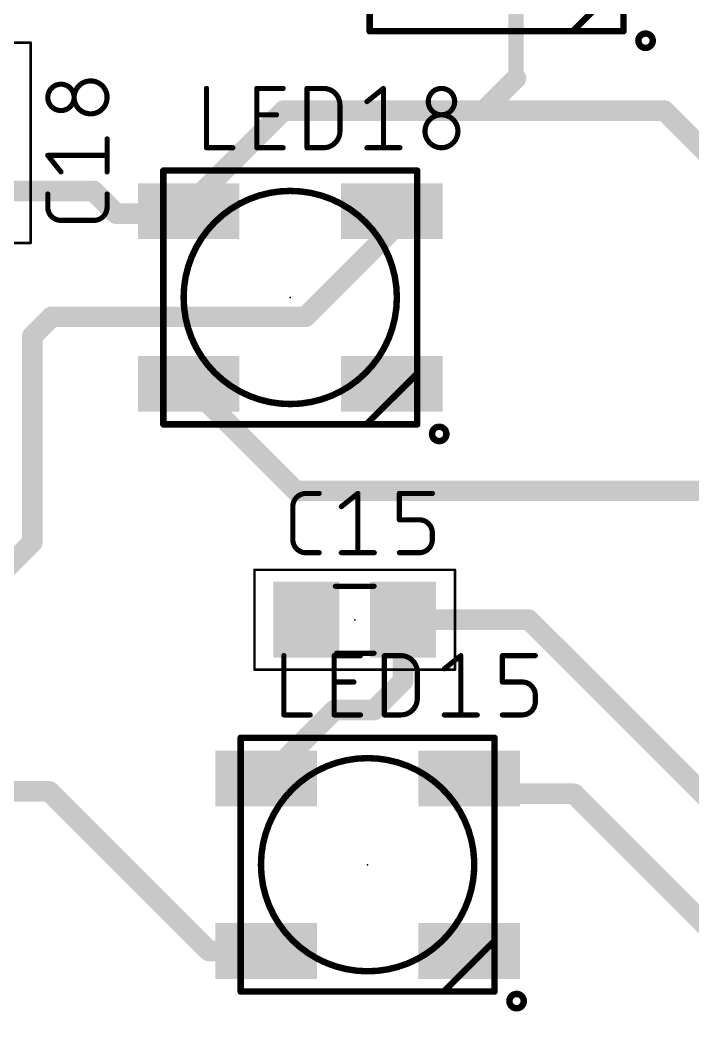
# Model space of a CAD drawing. Extents: x -64 to 81, y -144 to 13.
# Drawn here: x -7.85 to 5.38, y -67.94 to -47.88 of the extents above; entities that cross this region are included whole.
import ezdxf

# ---------------------------------------------------------------- set-up
doc = ezdxf.new("R2010")
doc.units = 0
for name, color, linetype in [('1', 12, 'CONTINUOUS'), ('21', 253, 'CONTINUOUS'), ('23', 53, 'CONTINUOUS'), ('25', 253, 'CONTINUOUS'), ('39', 12, 'CONTINUOUS'), ('51', 253, 'CONTINUOUS')]:
    doc.layers.add(name, color=color, linetype=linetype)

# ---------------------------------------------------------------- blocks, each defined once
blk = doc.blocks.new('RECT')
blk.add_solid([(-0.5, -0.5), (0.5, -0.5), (-0.5, 0.5), (0.5, 0.5)])

msp = doc.modelspace()

# ---------------------------------------------------------------- linework, layer by layer
at = {"layer": '1'}
for points, const_width in [([(1.905, -45.974), (1.905, -49.022)], 0.3048), ([(1.27, -49.657), (1.905, -49.022)], 0.4064), ([(-2.667, -49.657), (-4.54, -51.53)], 0.4064), ([(-2.667, -49.657), (1.27, -49.657)], 0.4064), ([(1.27, -49.657), (4.826, -49.657)], 0.4064), ([(4.826, -49.657), (9.349, -54.18)], 0.4064), ([(-8.636, -51.242), (-6.416, -51.242)], 0.4064), ([(-6.416, -51.242), (-5.969, -51.689)], 0.4064), ([(-4.54, -51.64), (-4.54, -51.53)], 0.4064), ([(-5.969, -51.689), (-4.589, -51.689)], 0.4064), ([(-4.589, -51.689), (-4.54, -51.64)], 0.4064), ([(-0.54, -52.021), (-0.54, -51.64)], 0.4064), ([(-0.54, -52.021), (-2.24, -53.721)], 0.4064), ([(-7.239, -53.721), (-7.62, -54.102)], 0.4064), ([(-2.24, -53.721), (-7.239, -53.721)], 0.4064), ([(-7.62, -58.166), (-7.62, -54.102)], 0.4064), ([(-4.54, -55.04), (-2.43, -57.15)], 0.4064), ([(-2.43, -57.15), (6.985, -57.15)], 0.4064), ([(-9.017, -59.563), (-7.62, -58.166)], 0.4064), ([(-0.32, -60.899), (-0.32, -59.69)], 0.4064), ([(2.159, -59.69), (-0.32, -59.69)], 0.4064), ([(6.538, -64.069), (2.159, -59.69)], 0.4064), ([(-0.889, -61.468), (-0.32, -60.899)], 0.4064), ([(-1.668, -61.468), (-3.016, -62.816)], 0.4064), ([(-1.668, -61.468), (-0.889, -61.468)], 0.4064), ([(1.287, -63.119), (0.984, -62.816)], 0.4064), ([(-7.288, -63.07), (-9.43, -63.07)], 0.4064), ([(-4.142, -66.216), (-7.288, -63.07)], 0.4064), ([(3.048, -63.119), (1.287, -63.119)], 0.4064), ([(7.669, -67.74), (3.048, -63.119)], 0.4064), ([(-3.016, -66.216), (-4.142, -66.216)], 0.4064)]:
    msp.add_lwpolyline(points, dxfattribs=dict(at, const_width=const_width))
for points, const_width in [([(1.9768, -49.0938, 1), (1.8332, -48.9502)], 0.2032), ([(1.8288, -49.022, 1), (1.9812, -49.022)], 0.1524), ([(-2.667, -49.5554, 1), (-2.667, -49.7586)], 0.2032), ([(-2.5952, -49.7288, 1), (-2.7388, -49.5852)], 0.2032), ([(1.27, -49.5554, 1), (1.27, -49.7586)], 0.2032), ([(1.1982, -49.5852, 1), (1.3418, -49.7288)], 0.2032), ([(1.27, -49.7586, 1), (1.27, -49.5554)], 0.2032), ([(4.8978, -49.5852, 1), (4.7542, -49.7288)], 0.2032), ([(4.826, -49.7586, 1), (4.826, -49.5554)], 0.2032), ([(-6.3442, -51.1702, 1), (-6.4878, -51.3138)], 0.2032), ([(-6.416, -51.3436, 1), (-6.416, -51.1404)], 0.2032), ([(-4.4384, -51.53, 1), (-4.6416, -51.53)], 0.2032), ([(-4.6118, -51.4582, 1), (-4.4682, -51.6018)], 0.2032), ([(-5.969, -51.5874, 1), (-5.969, -51.7906)], 0.2032), ([(-6.0408, -51.7608, 1), (-5.8972, -51.6172)], 0.2032), ([(-4.6608, -51.6172, 1), (-4.5172, -51.7608)], 0.2032), ([(-4.6416, -51.64, 1), (-4.4384, -51.64)], 0.2032), ([(-4.4682, -51.7118, 1), (-4.6118, -51.5682)], 0.2032), ([(-4.589, -51.7906, 1), (-4.589, -51.5874)], 0.2032), ([(-0.4384, -51.64, 1), (-0.6416, -51.64)], 0.2032), ([(-0.6416, -52.021, 1), (-0.4384, -52.021)], 0.2032), ([(-0.4682, -52.0928, 1), (-0.6118, -51.9492)], 0.2032), ([(-7.239, -53.6194, 1), (-7.239, -53.8226)], 0.2032), ([(-7.1672, -53.7928, 1), (-7.3108, -53.6492)], 0.2032), ([(-2.3118, -53.6492, 1), (-2.1682, -53.7928)], 0.2032), ([(-2.24, -53.8226, 1), (-2.24, -53.6194)], 0.2032), ([(-7.5184, -54.102, 1), (-7.7216, -54.102)], 0.2032), ([(-7.6918, -54.0302, 1), (-7.5482, -54.1738)], 0.2032), ([(-4.4682, -54.9682, 1), (-4.6118, -55.1118)], 0.2032), ([(-2.43, -57.0484, 1), (-2.43, -57.2516)], 0.2032), ([(-2.5018, -57.2218, 1), (-2.3582, -57.0782)], 0.2032), ([(-7.5482, -58.2378, 1), (-7.6918, -58.0942)], 0.2032), ([(-7.7216, -58.166, 1), (-7.5184, -58.166)], 0.2032), ([(-0.2184, -59.69, 1), (-0.4216, -59.69)], 0.2032), ([(-0.32, -59.5884, 1), (-0.32, -59.7916)], 0.2032), ([(2.2308, -59.6182, 1), (2.0872, -59.7618)], 0.2032), ([(2.159, -59.7916, 1), (2.159, -59.5884)], 0.2032), ([(-0.2482, -60.9708, 1), (-0.3918, -60.8272)], 0.2032), ([(-0.4216, -60.899, 1), (-0.2184, -60.899)], 0.2032), ([(-1.668, -61.3664, 1), (-1.668, -61.5696)], 0.2032), ([(-1.5962, -61.5398, 1), (-1.7398, -61.3962)], 0.2032), ([(-0.9608, -61.3962, 1), (-0.8172, -61.5398)], 0.2032), ([(-0.889, -61.5696, 1), (-0.889, -61.3664)], 0.2032), ([(-3.0878, -62.7442, 1), (-2.9442, -62.8878)], 0.2032), ([(1.0558, -62.7442, 1), (0.9122, -62.8878)], 0.2032), ([(-7.2162, -62.9982, 1), (-7.3598, -63.1418)], 0.2032), ([(-7.288, -63.1716, 1), (-7.288, -62.9684)], 0.2032), ([(1.287, -63.0174, 1), (1.287, -63.2206)], 0.2032), ([(1.2152, -63.1908, 1), (1.3588, -63.0472)], 0.2032), ([(3.1198, -63.0472, 1), (2.9762, -63.1908)], 0.2032), ([(3.048, -63.2206, 1), (3.048, -63.0174)], 0.2032), ([(-4.142, -66.1144, 1), (-4.142, -66.3176)], 0.2032), ([(-4.2138, -66.2878, 1), (-4.0702, -66.1442)], 0.2032), ([(-3.016, -66.3176, 1), (-3.016, -66.1144)], 0.2032)]:
    msp.add_lwpolyline(points, format="xyb", dxfattribs=dict(at, const_width=const_width))
at = {"layer": '21', "const_width": 0.127}
for points in [[(-0.976, -48.093), (-0.976, -43.093)], [(3.024, -48.093), (4.024, -47.093)], [(4.024, -47.093), (4.024, -48.093)], [(3.024, -48.093), (-0.976, -48.093)], [(4.024, -48.093), (3.024, -48.093)], [(-5.04, -50.84), (-0.04, -50.84)], [(-5.04, -55.84), (-5.04, -50.84)], [(-0.04, -50.84), (-0.04, -54.84)], [(-1.04, -55.84), (-0.04, -54.84)], [(-0.04, -54.84), (-0.04, -55.84)], [(-1.04, -55.84), (-5.04, -55.84)], [(-0.04, -55.84), (-1.04, -55.84)], [(-3.516, -62.016), (1.484, -62.016)], [(-3.516, -67.016), (-3.516, -62.016)], [(1.484, -62.016), (1.484, -66.016)], [(0.484, -67.016), (1.484, -66.016)], [(1.484, -66.016), (1.484, -67.016)], [(0.484, -67.016), (-3.516, -67.016)], [(1.484, -67.016), (0.484, -67.016)]]:
    msp.add_lwpolyline(points, dxfattribs=at)
at = {"layer": '21'}
for points, const_width in [([(-0.976, -48.0613, 1), (-0.976, -48.1248)], 0.0635), ([(-1.0078, -48.093, 1), (-0.9443, -48.093)], 0.0635), ([(3.0015, -48.0705, 1), (3.0465, -48.1155)], 0.0635), ([(3.024, -48.0613, 1), (3.024, -48.1248)], 0.0635), ([(3.024, -48.1248, 1), (3.024, -48.0613)], 0.0635), ([(3.9922, -48.093, 1), (4.0557, -48.093)], 0.0635), ([(4.024, -48.1248, 1), (4.024, -48.0613)], 0.0635), ([(4.458, -48.4224, 1), (4.458, -48.1396, 1), (4.458, -48.4224)], 0.127), ([(-5.04, -50.8083, 1), (-5.04, -50.8718)], 0.0635), ([(-5.0083, -50.84, 1), (-5.0717, -50.84)], 0.0635), ([(-0.0083, -50.84, 1), (-0.0718, -50.84)], 0.0635), ([(-0.04, -50.8718, 1), (-0.04, -50.8083)], 0.0635), ([(-2.54, -55.44, 1), (-2.54, -51.24, 1), (-2.54, -55.44)], 0.127), ([(-0.0083, -54.84, 1), (-0.0718, -54.84)], 0.0635), ([(-0.0718, -54.84, 1), (-0.0083, -54.84)], 0.0635), ([(-0.0175, -54.8625, 1), (-0.0625, -54.8175)], 0.0635), ([(-5.04, -55.8083, 1), (-5.04, -55.8718)], 0.0635), ([(-5.0717, -55.84, 1), (-5.0083, -55.84)], 0.0635), ([(-1.0625, -55.8175, 1), (-1.0175, -55.8625)], 0.0635), ([(-1.04, -55.8083, 1), (-1.04, -55.8718)], 0.0635), ([(-1.04, -55.8718, 1), (-1.04, -55.8083)], 0.0635), ([(-0.0718, -55.84, 1), (-0.0083, -55.84)], 0.0635), ([(-0.04, -55.8718, 1), (-0.04, -55.8083)], 0.0635), ([(0.394, -56.1694, 1), (0.394, -55.8866, 1), (0.394, -56.1694)], 0.127), ([(-3.4842, -62.016, 1), (-3.5478, -62.016)], 0.0635), ([(-3.516, -61.9843, 1), (-3.516, -62.0478)], 0.0635), ([(1.5157, -62.016, 1), (1.4523, -62.016)], 0.0635), ([(1.484, -62.0478, 1), (1.484, -61.9843)], 0.0635), ([(-1.016, -66.616, 1), (-1.016, -62.416, 1), (-1.016, -66.616)], 0.127), ([(1.5157, -66.016, 1), (1.4523, -66.016)], 0.0635), ([(1.4523, -66.016, 1), (1.5157, -66.016)], 0.0635), ([(1.5065, -66.0385, 1), (1.4615, -65.9935)], 0.0635), ([(-3.5478, -67.016, 1), (-3.4842, -67.016)], 0.0635), ([(-3.516, -66.9843, 1), (-3.516, -67.0478)], 0.0635), ([(0.4615, -66.9935, 1), (0.5065, -67.0385)], 0.0635), ([(0.484, -66.9843, 1), (0.484, -67.0478)], 0.0635), ([(0.484, -67.0478, 1), (0.484, -66.9843)], 0.0635), ([(1.4523, -67.016, 1), (1.5157, -67.016)], 0.0635), ([(1.484, -67.0478, 1), (1.484, -66.9843)], 0.0635), ([(1.918, -67.3454, 1), (1.918, -67.0626, 1), (1.918, -67.3454)], 0.127)]:
    msp.add_lwpolyline(points, format="xyb", dxfattribs=dict(at, const_width=const_width))
at = {"layer": '23'}
for p in [(-2.54, -53.34), (-1.27, -59.69), (-1.016, -64.516)]:
    msp.add_point(p, dxfattribs=at)
at = {"layer": '25'}
for points, const_width in [([(-7.0556, -49.1377, 1), (-7.0556, -49.657)], 0.1016), ([(-7.0556, -49.657, 1), (-7.0556, -49.1377)], 0.1016), ([(-7.0556, -49.1123, 1), (-7.0556, -49.1631)], 0.0508), ([(-7.0556, -49.1631, 1), (-7.0556, -49.1123)], 0.0508), ([(-6.4714, -49.0728, 1), (-6.4714, -49.7219)], 0.1016), ([(-6.4714, -49.7219, 1), (-6.4714, -49.0728)], 0.1016), ([(-6.4714, -49.0474, 1), (-6.4714, -49.0982)], 0.0508), ([(-6.4714, -49.0982, 1), (-6.4714, -49.0474)], 0.0508), ([(-4.1638, -49.2208, 1), (-4.2146, -49.2208)], 0.0508), ([(-3.1732, -49.2208, 1), (-3.224, -49.2208)], 0.0508), ([(-3.1986, -49.1954, 1), (-3.1986, -49.2462)], 0.0508), ([(-2.6793, -49.2462, 1), (-2.6793, -49.1954)], 0.0508), ([(-2.1849, -49.2208, 1), (-2.2357, -49.2208)], 0.0508), ([(-2.2103, -49.1954, 1), (-2.2103, -49.2462)], 0.0508), ([(-1.5612, -49.5454, 0.4142), (-1.8857, -49.2208)], 0.1016), ([(-1.8857, -49.1954, 1), (-1.8857, -49.2462)], 0.0508), ([(-1.8857, -49.2462, 1), (-1.8857, -49.1954)], 0.0508), ([(-0.6792, -49.2208, 1), (-0.73, -49.2208)], 0.0508), ([(-0.6887, -49.2406, 1), (-0.7205, -49.201)], 0.0508), ([(0.698, -49.4804, 1), (0.1787, -49.4804)], 0.1016), ([(-1.5357, -49.5454, 1), (-1.5866, -49.5454)], 0.0508), ([(-1.5866, -49.5454, 1), (-1.5357, -49.5454)], 0.0508), ([(-1.045, -49.4606, 1), (-1.0133, -49.5003)], 0.0508), ([(0.1787, -49.4804, 1), (0.698, -49.4804)], 0.1016), ([(0.2041, -49.4804, 1), (0.1533, -49.4804)], 0.0508), ([(0.1533, -49.4804, 1), (0.2041, -49.4804)], 0.0508), ([(0.7234, -49.4804, 1), (0.6726, -49.4804)], 0.0508), ([(0.6726, -49.4804, 1), (0.7234, -49.4804)], 0.0508), ([(-7.0556, -49.6316, 1), (-7.0556, -49.6824)], 0.0508), ([(-7.0556, -49.6824, 1), (-7.0556, -49.6316)], 0.0508), ([(-6.4714, -49.6965, 1), (-6.4714, -49.7473)], 0.0508), ([(-6.4714, -49.7473, 1), (-6.4714, -49.6965)], 0.0508), ([(-3.1986, -49.7147, 1), (-3.1986, -49.7655)], 0.0508), ([(-2.8091, -49.7655, 1), (-2.8091, -49.7147)], 0.0508), ([(0.7629, -50.0646, 1), (0.1138, -50.0646)], 0.1016), ([(-1.8857, -50.3892, 0.4142), (-1.5612, -50.0646)], 0.1016), ([(-1.5357, -50.0646, 1), (-1.5866, -50.0646)], 0.0508), ([(-1.5866, -50.0646, 1), (-1.5357, -50.0646)], 0.0508), ([(0.1138, -50.0646, 1), (0.7629, -50.0646)], 0.1016), ([(0.1392, -50.0646, 1), (0.0884, -50.0646)], 0.0508), ([(0.0884, -50.0646, 1), (0.1392, -50.0646)], 0.0508), ([(0.7883, -50.0646, 1), (0.7375, -50.0646)], 0.0508), ([(0.7375, -50.0646, 1), (0.7883, -50.0646)], 0.0508), ([(-6.1214, -50.2158, 1), (-6.1722, -50.2158)], 0.0508), ([(-4.1892, -50.3638, 1), (-4.1892, -50.4146)], 0.0508), ([(-3.6699, -50.4146, 1), (-3.6699, -50.3638)], 0.0508), ([(-3.1986, -50.3638, 1), (-3.1986, -50.4146)], 0.0508), ([(-2.6793, -50.4146, 1), (-2.6793, -50.3638)], 0.0508), ([(-2.2103, -50.3638, 1), (-2.2103, -50.4146)], 0.0508), ([(-1.8857, -50.3638, 1), (-1.8857, -50.4146)], 0.0508), ([(-1.8857, -50.4146, 1), (-1.8857, -50.3638)], 0.0508), ([(-1.0292, -50.3638, 1), (-1.0292, -50.4146)], 0.0508), ([(-0.3801, -50.4146, 1), (-0.3801, -50.3638)], 0.0508), ([(-7.2954, -50.5245, 1), (-7.335, -50.5562)], 0.0508), ([(-7.3152, -50.515, 1), (-7.3152, -50.5658)], 0.0508), ([(-6.1468, -50.5658, 1), (-6.1468, -50.515)], 0.0508), ([(-4.2146, -50.3892, 1), (-4.1638, -50.3892)], 0.0508), ([(-3.224, -50.3892, 1), (-3.1732, -50.3892)], 0.0508), ([(-2.2357, -50.3892, 1), (-2.1849, -50.3892)], 0.0508), ([(-0.73, -50.3892, 1), (-0.6792, -50.3892)], 0.0508), ([(-7.0754, -50.8808, 1), (-7.0357, -50.849)], 0.0508), ([(-6.1722, -50.8649, 1), (-6.1214, -50.8649)], 0.0508), ([(-7.2898, -51.3014, 1), (-7.3406, -51.3014)], 0.0508), ([(-6.1214, -51.3014, 1), (-6.1722, -51.3014)], 0.0508), ([(-7.3152, -51.5611, 0.4142), (-7.0556, -51.8207)], 0.1016), ([(-7.2898, -51.5611, 1), (-7.3406, -51.5611)], 0.0508), ([(-7.3406, -51.5611, 1), (-7.2898, -51.5611)], 0.0508), ([(-6.4064, -51.8207, 0.4142), (-6.1468, -51.5611)], 0.1016), ([(-6.1214, -51.5611, 1), (-6.1722, -51.5611)], 0.0508), ([(-6.1722, -51.5611, 1), (-6.1214, -51.5611)], 0.0508), ([(-7.0556, -51.7953, 1), (-7.0556, -51.8461)], 0.0508), ([(-7.0556, -51.8461, 1), (-7.0556, -51.7953)], 0.0508), ([(-6.4064, -51.7953, 1), (-6.4064, -51.8461)], 0.0508), ([(-6.4064, -51.8461, 1), (-6.4064, -51.7953)], 0.0508), ([(-2.2296, -57.2008, 0.4142), (-2.4892, -57.4604)], 0.1016), ([(-2.2296, -57.1754, 1), (-2.2296, -57.2262)], 0.0508), ([(-2.2296, -57.2262, 1), (-2.2296, -57.1754)], 0.0508), ([(-1.9699, -57.2262, 1), (-1.9699, -57.1754)], 0.0508), ([(-1.1834, -57.2008, 1), (-1.2342, -57.2008)], 0.0508), ([(-1.193, -57.2206, 1), (-1.2247, -57.181)], 0.0508), ([(-0.365, -57.2008, 1), (-0.4158, -57.2008)], 0.0508), ([(-0.3904, -57.1754, 1), (-0.3904, -57.2262)], 0.0508), ([(0.2587, -57.2262, 1), (0.2587, -57.1754)], 0.0508), ([(-2.4638, -57.4604, 1), (-2.5146, -57.4604)], 0.0508), ([(-2.5146, -57.4604, 1), (-2.4638, -57.4604)], 0.0508), ([(-1.5492, -57.4406, 1), (-1.5175, -57.4803)], 0.0508), ([(-0.3904, -57.6947, 1), (-0.3904, -57.7455)], 0.0508), ([(-0.4158, -57.7201, 1), (-0.365, -57.7201)], 0.0508), ([(0.2587, -57.9797, 0.4142), (-0.0009, -57.7201)], 0.1016), ([(-0.0009, -57.6947, 1), (-0.0009, -57.7455)], 0.0508), ([(-0.0009, -57.7455, 1), (-0.0009, -57.6947)], 0.0508), ([(0.2841, -57.9797, 1), (0.2333, -57.9797)], 0.0508), ([(0.2333, -57.9797, 1), (0.2841, -57.9797)], 0.0508), ([(-2.4892, -58.1096, 0.4142), (-2.2296, -58.3692)], 0.1016), ([(-2.4638, -58.1096, 1), (-2.5146, -58.1096)], 0.0508), ([(-2.5146, -58.1096, 1), (-2.4638, -58.1096)], 0.0508), ([(-0.0009, -58.3692, 0.4142), (0.2587, -58.1096)], 0.1016), ([(0.2841, -58.1096, 1), (0.2333, -58.1096)], 0.0508), ([(0.2333, -58.1096, 1), (0.2841, -58.1096)], 0.0508), ([(-2.2296, -58.3438, 1), (-2.2296, -58.3946)], 0.0508), ([(-2.2296, -58.3946, 1), (-2.2296, -58.3438)], 0.0508), ([(-1.9699, -58.3946, 1), (-1.9699, -58.3438)], 0.0508), ([(-1.5334, -58.3438, 1), (-1.5334, -58.3946)], 0.0508), ([(-1.2342, -58.3692, 1), (-1.1834, -58.3692)], 0.0508), ([(-0.8843, -58.3946, 1), (-0.8843, -58.3438)], 0.0508), ([(-0.3904, -58.3438, 1), (-0.3904, -58.3946)], 0.0508), ([(-0.0009, -58.3438, 1), (-0.0009, -58.3946)], 0.0508), ([(-0.0009, -58.3946, 1), (-0.0009, -58.3438)], 0.0508), ([(-2.6398, -60.3968, 1), (-2.6906, -60.3968)], 0.0508), ([(-1.6492, -60.3968, 1), (-1.7, -60.3968)], 0.0508), ([(-1.6746, -60.3714, 1), (-1.6746, -60.4222)], 0.0508), ([(-1.1553, -60.4222, 1), (-1.1553, -60.3714)], 0.0508), ([(-0.6609, -60.3968, 1), (-0.7117, -60.3968)], 0.0508), ([(-0.6863, -60.3714, 1), (-0.6863, -60.4222)], 0.0508), ([(-0.0372, -60.7214, 0.4142), (-0.3617, -60.3968)], 0.1016), ([(-0.3617, -60.3714, 1), (-0.3617, -60.4222)], 0.0508), ([(-0.3617, -60.4222, 1), (-0.3617, -60.3714)], 0.0508), ([(0.8448, -60.3968, 1), (0.794, -60.3968)], 0.0508), ([(0.8353, -60.4166, 1), (0.8035, -60.377)], 0.0508), ([(1.6632, -60.3968, 1), (1.6124, -60.3968)], 0.0508), ([(1.6378, -60.3714, 1), (1.6378, -60.4222)], 0.0508), ([(2.2869, -60.4222, 1), (2.2869, -60.3714)], 0.0508), ([(-0.0118, -60.7214, 1), (-0.0626, -60.7214)], 0.0508), ([(-0.0626, -60.7214, 1), (-0.0118, -60.7214)], 0.0508), ([(0.479, -60.6366, 1), (0.5107, -60.6763)], 0.0508), ([(-1.6746, -60.8907, 1), (-1.6746, -60.9415)], 0.0508), ([(-1.2851, -60.9415, 1), (-1.2851, -60.8907)], 0.0508), ([(1.6378, -60.8907, 1), (1.6378, -60.9415)], 0.0508), ([(1.6124, -60.9161, 1), (1.6632, -60.9161)], 0.0508), ([(2.2869, -61.1757, 0.4142), (2.0273, -60.9161)], 0.1016), ([(2.0273, -60.8907, 1), (2.0273, -60.9415)], 0.0508), ([(2.0273, -60.9415, 1), (2.0273, -60.8907)], 0.0508), ([(-0.3617, -61.5652, 0.4142), (-0.0372, -61.2406)], 0.1016), ([(-0.0118, -61.2406, 1), (-0.0626, -61.2406)], 0.0508), ([(2.3123, -61.1757, 1), (2.2615, -61.1757)], 0.0508), ([(2.2615, -61.1757, 1), (2.3123, -61.1757)], 0.0508), ([(-0.0626, -61.2406, 1), (-0.0118, -61.2406)], 0.0508), ([(2.0273, -61.5652, 0.4142), (2.2869, -61.3056)], 0.1016), ([(2.3123, -61.3056, 1), (2.2615, -61.3056)], 0.0508), ([(2.2615, -61.3056, 1), (2.3123, -61.3056)], 0.0508), ([(-2.6652, -61.5398, 1), (-2.6652, -61.5906)], 0.0508), ([(-2.6906, -61.5652, 1), (-2.6398, -61.5652)], 0.0508), ([(-2.1459, -61.5906, 1), (-2.1459, -61.5398)], 0.0508), ([(-1.6746, -61.5398, 1), (-1.6746, -61.5906)], 0.0508), ([(-1.7, -61.5652, 1), (-1.6492, -61.5652)], 0.0508), ([(-1.1553, -61.5906, 1), (-1.1553, -61.5398)], 0.0508), ([(-0.6863, -61.5398, 1), (-0.6863, -61.5906)], 0.0508), ([(-0.7117, -61.5652, 1), (-0.6609, -61.5652)], 0.0508), ([(-0.3617, -61.5398, 1), (-0.3617, -61.5906)], 0.0508), ([(-0.3617, -61.5906, 1), (-0.3617, -61.5398)], 0.0508), ([(0.4948, -61.5398, 1), (0.4948, -61.5906)], 0.0508), ([(0.794, -61.5652, 1), (0.8448, -61.5652)], 0.0508), ([(1.1439, -61.5906, 1), (1.1439, -61.5398)], 0.0508), ([(1.6378, -61.5398, 1), (1.6378, -61.5906)], 0.0508), ([(2.0273, -61.5398, 1), (2.0273, -61.5906)], 0.0508), ([(2.0273, -61.5906, 1), (2.0273, -61.5398)], 0.0508)]:
    msp.add_lwpolyline(points, format="xyb", dxfattribs=dict(at, const_width=const_width))
at = {"layer": '25', "const_width": 0.1016}
for points in [[(-4.1892, -49.2208), (-4.1892, -50.3892)], [(-3.1986, -50.3892), (-3.1986, -49.2208)], [(-3.1986, -49.2208), (-2.6793, -49.2208)], [(-2.2103, -50.3892), (-2.2103, -49.2208)], [(-2.2103, -49.2208), (-1.8857, -49.2208)], [(-1.0292, -49.4804), (-0.7046, -49.2208)], [(-0.7046, -49.2208), (-0.7046, -50.3892)], [(-1.5612, -49.5454), (-1.5612, -50.0646)], [(-3.1986, -49.7401), (-2.8091, -49.7401)], [(-6.1468, -50.8649), (-6.1468, -50.2158)], [(-4.1892, -50.3892), (-3.6699, -50.3892)], [(-2.6793, -50.3892), (-3.1986, -50.3892)], [(-1.8857, -50.3892), (-2.2103, -50.3892)], [(-1.0292, -50.3892), (-0.3801, -50.3892)], [(-7.0556, -50.8649), (-7.3152, -50.5404)], [(-7.3152, -50.5404), (-6.1468, -50.5404)], [(-7.3152, -51.5611), (-7.3152, -51.3014)], [(-6.1468, -51.3014), (-6.1468, -51.5611)], [(-6.4064, -51.8207), (-7.0556, -51.8207)], [(-2.2296, -57.2008), (-1.9699, -57.2008)], [(-1.5334, -57.4604), (-1.2088, -57.2008)], [(-1.2088, -57.2008), (-1.2088, -58.3692)], [(-0.3904, -57.7201), (-0.3904, -57.2008)], [(-0.3904, -57.2008), (0.2587, -57.2008)], [(-2.4892, -58.1096), (-2.4892, -57.4604)], [(-0.0009, -57.7201), (-0.3904, -57.7201)], [(0.2587, -58.1096), (0.2587, -57.9797)], [(-1.9699, -58.3692), (-2.2296, -58.3692)], [(-1.5334, -58.3692), (-0.8843, -58.3692)], [(-0.3904, -58.3692), (-0.0009, -58.3692)], [(-2.6652, -60.3968), (-2.6652, -61.5652)], [(-1.6746, -61.5652), (-1.6746, -60.3968)], [(-1.6746, -60.3968), (-1.1553, -60.3968)], [(-0.6863, -61.5652), (-0.6863, -60.3968)], [(-0.6863, -60.3968), (-0.3617, -60.3968)], [(0.4948, -60.6564), (0.8194, -60.3968)], [(0.8194, -60.3968), (0.8194, -61.5652)], [(1.6378, -60.9161), (1.6378, -60.3968)], [(1.6378, -60.3968), (2.2869, -60.3968)], [(-0.0372, -60.7214), (-0.0372, -61.2406)], [(-1.6746, -60.9161), (-1.2851, -60.9161)], [(2.0273, -60.9161), (1.6378, -60.9161)], [(2.2869, -61.3056), (2.2869, -61.1757)], [(-2.6652, -61.5652), (-2.1459, -61.5652)], [(-1.1553, -61.5652), (-1.6746, -61.5652)], [(-0.3617, -61.5652), (-0.6863, -61.5652)], [(0.4948, -61.5652), (1.1439, -61.5652)], [(1.6378, -61.5652), (2.0273, -61.5652)]]:
    msp.add_lwpolyline(points, dxfattribs=at)
at = {"layer": '39', "const_width": 0.0508}
for points in [[(-9.619, -48.319), (-7.653, -48.319)], [(-7.653, -48.319), (-7.653, -52.265)], [(-7.653, -52.265), (-9.619, -52.265)], [(-3.243, -58.707), (0.703, -58.707)], [(-3.243, -60.673), (-3.243, -58.707)], [(0.703, -58.707), (0.703, -60.673)], [(0.703, -60.673), (-3.243, -60.673)]]:
    msp.add_lwpolyline(points, dxfattribs=at)
at = {"layer": '39', "const_width": 0.0254}
for points in [[(-7.6403, -48.319, 1), (-7.6657, -48.319)], [(-7.653, -48.3317, 1), (-7.653, -48.3063)], [(-7.6657, -52.265, 1), (-7.6403, -52.265)], [(-7.653, -52.2777, 1), (-7.653, -52.2523)], [(-3.243, -58.6943, 1), (-3.243, -58.7197)], [(-3.2303, -58.707, 1), (-3.2557, -58.707)], [(0.7157, -58.707, 1), (0.6903, -58.707)], [(0.703, -58.7197, 1), (0.703, -58.6943)], [(-3.243, -60.6603, 1), (-3.243, -60.6857)], [(-3.2557, -60.673, 1), (-3.2303, -60.673)], [(0.6903, -60.673, 1), (0.7157, -60.673)], [(0.703, -60.6857, 1), (0.703, -60.6603)]]:
    msp.add_lwpolyline(points, format="xyb", dxfattribs=at)
at = {"layer": '51', "const_width": 0.1016}
for points in [[(-1.651, -59.03), (-0.889, -59.03)], [(-1.626, -60.35), (-0.889, -60.35)]]:
    msp.add_lwpolyline(points, dxfattribs=at)
at = {"layer": '51', "const_width": 0.0508}
for points in [[(-1.651, -59.0046, 1), (-1.651, -59.0554)], [(-0.889, -59.0554, 1), (-0.889, -59.0046)], [(-1.626, -60.3246, 1), (-1.626, -60.3754)], [(-0.889, -60.3754, 1), (-0.889, -60.3246)]]:
    msp.add_lwpolyline(points, format="xyb", dxfattribs=at)

# ---------------------------------------------------------------- block references
at = {"layer": '1'}
for p, xscale, yscale in [((-4.54, -51.64), 2, 1.1), ((-0.54, -51.64), 2, 1.1), ((-4.54, -55.04), 2, 1.1), ((-0.54, -55.04), 2, 1.1), ((-2.22, -59.69), 1.3, 1.5), ((-0.32, -59.69), 1.3, 1.5), ((-3.016, -62.816), 2, 1.1), ((0.984, -62.816), 2, 1.1), ((-3.016, -66.216), 2, 1.1), ((0.984, -66.216), 2, 1.1)]:
    msp.add_blockref('RECT', p, dxfattribs=dict(at, xscale=xscale, yscale=yscale))
at = {"layer": '51', "xscale": 0.7501, "yscale": 1.4501}
for p in [(-1.9872, -59.6889), (-0.5393, -59.6889)]:
    msp.add_blockref('RECT', p, dxfattribs=at)

doc.saveas('drawing.dxf')
